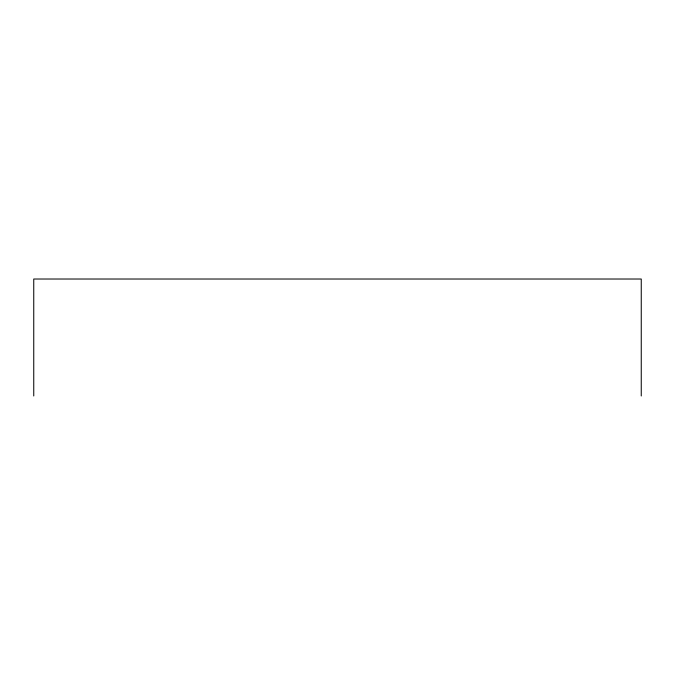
<?xml version="1.0" encoding="UTF-8"?>
<svg xmlns="http://www.w3.org/2000/svg" width="675" height="675" viewBox="0 0 675 675"><rect width="100%" height="100%" fill="white"/><g stroke="black" fill="none" stroke-linecap="round" stroke-linejoin="round"><path stroke-width="1.01" d="M641.25 395.98L641.25 279.02L33.75 279.02L33.75 395.98"/></g></svg>
